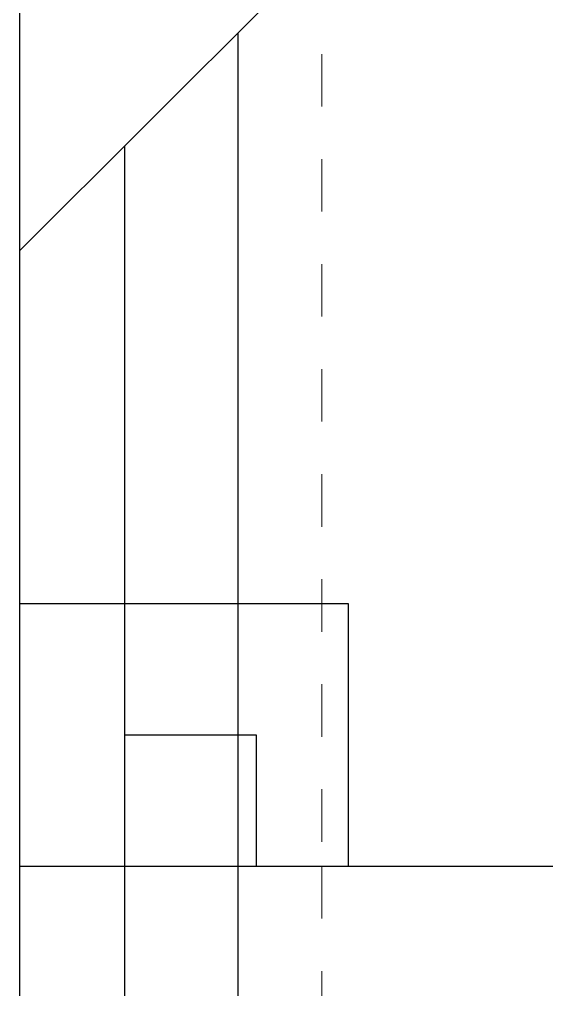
# Model space of a CAD drawing. Header units: inches. Extents: x -81.3 to -8.2, y 163 to 241.3.
# Drawn here: x -46.036 to -45.034, y 205.536 to 207.384 of the extents above; entities that cross this region are included whole.
import ezdxf

# ---------------------------------------------------------------- set-up
doc = ezdxf.new("R2010")
doc.units = ezdxf.units.IN
doc.header["$MEASUREMENT"] = 0
doc.linetypes.add('DASHED2', pattern=[0.375, 0.25, -0.125])
doc.linetypes.add('HIDDEN', pattern=[0.375, 0.25, -0.125])
doc.layers.add('A2 Hatch', color=8, linetype='Continuous', lineweight=9)

msp = doc.modelspace()

# ---------------------------------------------------------------- linework, layer by layer
at = {"color": 1}
for p, q in [((-46.0363, 218.2715), (-46.0363, 205.7715)), ((-45.6213, 207.3579), (-45.6213, 205.7715)), ((-45.8363, 207.1429), (-45.8363, 205.7715)), ((-46.0363, 206.2715), (-45.4113, 206.2715)), ((-46.0363, 206.2715), (-45.4113, 206.2715)), ((-46.0363, 206.2715), (-45.4113, 206.2715)), ((-46.0363, 206.2715), (-46.0363, 193.7715)), ((-46.0363, 206.2715), (-45.4113, 206.2715)), ((-46.0363, 206.2715), (-45.4113, 206.2715)), ((-46.0363, 206.2715), (-45.4113, 206.2715)), ((-46.0363, 206.2715), (-45.4113, 206.2715)), ((-46.0363, 206.2715), (-45.4113, 206.2715)), ((-46.0363, 206.2715), (-45.4113, 206.2715)), ((-46.0363, 206.2715), (-45.4113, 206.2715)), ((-46.0363, 206.2715), (-45.4113, 206.2715)), ((-46.0363, 206.2715), (-45.4113, 206.2715)), ((-46.0363, 206.2715), (-45.4113, 206.2715)), ((-46.0363, 206.2715), (-45.4113, 206.2715)), ((-46.0363, 206.2715), (-45.4113, 206.2715)), ((-46.0363, 206.2715), (-45.4113, 206.2715)), ((-46.0363, 206.2715), (-45.4113, 206.2715)), ((-46.0363, 206.2715), (-45.4113, 206.2715)), ((-46.0363, 206.2715), (-45.4113, 206.2715)), ((-46.0363, 206.2715), (-45.4113, 206.2715)), ((-46.0363, 206.2715), (-45.4113, 206.2715)), ((-46.0363, 206.2715), (-45.4113, 206.2715)), ((-46.0363, 206.2715), (-45.4113, 206.2715)), ((-46.0363, 206.2715), (-45.4113, 206.2715)), ((-46.0363, 206.2715), (-45.4113, 206.2715)), ((-46.0363, 206.2715), (-45.4113, 206.2715)), ((-46.0363, 206.2715), (-45.4113, 206.2715)), ((-46.0363, 206.2715), (-45.4113, 206.2715)), ((-46.0363, 206.2715), (-45.4113, 206.2715)), ((-46.0363, 206.2715), (-45.4113, 206.2715)), ((-46.0363, 206.2715), (-45.4113, 206.2715)), ((-46.0363, 206.2715), (-45.4113, 206.2715)), ((-46.0363, 206.2715), (-45.4113, 206.2715)), ((-46.0363, 206.2715), (-45.4113, 206.2715)), ((-46.0363, 206.2715), (-45.4113, 206.2715)), ((-46.0363, 206.2715), (-45.4113, 206.2715)), ((-46.0363, 206.2715), (-45.4113, 206.2715)), ((-46.0363, 206.2715), (-45.4113, 206.2715)), ((-46.0363, 206.2715), (-45.4113, 206.2715)), ((-46.0363, 206.2715), (-45.4113, 206.2715)), ((-46.0363, 206.2715), (-45.4113, 206.2715)), ((-46.0363, 206.2715), (-45.4113, 206.2715)), ((-46.0363, 206.2715), (-45.4113, 206.2715)), ((-46.0363, 206.2715), (-45.4113, 206.2715)), ((-46.0363, 206.2715), (-45.4113, 206.2715)), ((-46.0363, 206.2715), (-45.4113, 206.2715)), ((-46.0363, 206.2715), (-45.4113, 206.2715)), ((-46.0363, 206.2715), (-45.4113, 206.2715)), ((-46.0363, 206.2715), (-45.4113, 206.2715)), ((-46.0363, 206.2715), (-45.4113, 206.2715)), ((-46.0363, 206.2715), (-45.4113, 206.2715)), ((-46.0363, 206.2715), (-45.4113, 206.2715)), ((-46.0363, 206.2715), (-45.4113, 206.2715)), ((-46.0363, 206.2715), (-45.4113, 206.2715)), ((-46.0363, 206.2715), (-45.4113, 206.2715)), ((-46.0363, 206.2715), (-45.4113, 206.2715)), ((-45.4113, 206.2715), (-45.4113, 205.7715)), ((-45.4113, 206.2715), (-45.4113, 205.7715)), ((-45.4113, 206.2715), (-45.4113, 205.7715)), ((-45.4113, 206.2715), (-45.4113, 205.7715)), ((-45.4113, 206.2715), (-45.4113, 205.7715)), ((-45.4113, 206.2715), (-45.4113, 205.7715)), ((-45.4113, 206.2715), (-45.4113, 205.7715)), ((-45.4113, 206.2715), (-45.4113, 205.7715)), ((-45.4113, 206.2715), (-45.4113, 205.7715)), ((-45.4113, 206.2715), (-45.4113, 205.7715)), ((-45.4113, 206.2715), (-45.4113, 205.7715)), ((-45.4113, 206.2715), (-45.4113, 205.7715)), ((-45.4113, 206.2715), (-45.4113, 205.7715)), ((-45.4113, 206.2715), (-45.4113, 205.7715)), ((-45.4113, 206.2715), (-45.4113, 205.7715)), ((-45.4113, 206.2715), (-45.4113, 205.7715)), ((-45.4113, 206.2715), (-45.4113, 205.7715)), ((-45.4113, 206.2715), (-45.4113, 205.7715)), ((-45.4113, 206.2715), (-45.4113, 205.7715)), ((-45.4113, 206.2715), (-45.4113, 205.7715)), ((-45.4113, 206.2715), (-45.4113, 205.7715)), ((-45.4113, 206.2715), (-45.4113, 205.7715)), ((-45.4113, 206.2715), (-45.4113, 205.7715)), ((-45.4113, 206.2715), (-45.4113, 205.7715)), ((-45.4113, 206.2715), (-45.4113, 205.7715)), ((-45.4113, 206.2715), (-45.4113, 205.7715)), ((-45.4113, 206.2715), (-45.4113, 205.7715)), ((-45.4113, 206.2715), (-45.4113, 205.7715)), ((-45.4113, 206.2715), (-45.4113, 205.7715)), ((-45.4113, 206.2715), (-45.4113, 205.7715)), ((-45.4113, 206.2715), (-45.4113, 205.7715)), ((-45.4113, 206.2715), (-45.4113, 205.7715)), ((-45.4113, 206.2715), (-45.4113, 205.7715)), ((-45.4113, 206.2715), (-45.4113, 205.7715)), ((-45.4113, 206.2715), (-45.4113, 205.7715)), ((-45.4113, 206.2715), (-45.4113, 205.7715)), ((-45.4113, 206.2715), (-45.4113, 205.7715)), ((-45.4113, 206.2715), (-45.4113, 205.7715)), ((-45.4113, 206.2715), (-45.4113, 205.7715)), ((-45.4113, 206.2715), (-45.4113, 205.7715)), ((-45.4113, 206.2715), (-45.4113, 205.7715)), ((-45.4113, 206.2715), (-45.4113, 205.7715)), ((-45.4113, 206.2715), (-45.4113, 205.7715)), ((-45.4113, 206.2715), (-45.4113, 205.7715)), ((-45.4113, 206.2715), (-45.4113, 205.7715)), ((-45.4113, 206.2715), (-45.4113, 205.7715)), ((-45.4113, 206.2715), (-45.4113, 205.7715)), ((-45.4113, 206.2715), (-45.4113, 205.7715)), ((-45.4113, 206.2715), (-45.4113, 205.7715)), ((-45.4113, 206.2715), (-45.4113, 205.7715)), ((-45.4113, 206.2715), (-45.4113, 205.7715)), ((-45.4113, 206.2715), (-45.4113, 205.7715)), ((-45.4113, 206.2715), (-45.4113, 205.7715)), ((-45.4113, 206.2715), (-45.4113, 205.7715)), ((-45.4113, 206.2715), (-45.4113, 205.7715)), ((-45.4113, 206.2715), (-45.4113, 205.7715)), ((-45.8363, 206.0215), (-45.5863, 206.0215)), ((-45.8363, 206.0215), (-45.5863, 206.0215)), ((-45.8363, 206.0215), (-45.5863, 206.0215)), ((-45.8363, 206.0215), (-45.8363, 193.7715)), ((-45.8363, 206.0215), (-45.5863, 206.0215)), ((-45.8363, 206.0215), (-45.5863, 206.0215)), ((-45.8363, 206.0215), (-45.5863, 206.0215)), ((-45.8363, 206.0215), (-45.5863, 206.0215)), ((-45.8363, 206.0215), (-45.5863, 206.0215)), ((-45.8363, 206.0215), (-45.5863, 206.0215)), ((-45.8363, 206.0215), (-45.5863, 206.0215)), ((-45.8363, 206.0215), (-45.5863, 206.0215)), ((-45.8363, 206.0215), (-45.5863, 206.0215)), ((-45.8363, 206.0215), (-45.5863, 206.0215)), ((-45.8363, 206.0215), (-45.5863, 206.0215)), ((-45.8363, 206.0215), (-45.5863, 206.0215)), ((-45.8363, 206.0215), (-45.5863, 206.0215)), ((-45.8363, 206.0215), (-45.5863, 206.0215)), ((-45.8363, 206.0215), (-45.5863, 206.0215)), ((-45.8363, 206.0215), (-45.5863, 206.0215)), ((-45.8363, 206.0215), (-45.5863, 206.0215)), ((-45.8363, 206.0215), (-45.5863, 206.0215)), ((-45.8363, 206.0215), (-45.5863, 206.0215)), ((-45.8363, 206.0215), (-45.5863, 206.0215)), ((-45.8363, 206.0215), (-45.5863, 206.0215)), ((-45.8363, 206.0215), (-45.5863, 206.0215)), ((-45.8363, 206.0215), (-45.5863, 206.0215)), ((-45.8363, 206.0215), (-45.5863, 206.0215)), ((-45.8363, 206.0215), (-45.5863, 206.0215)), ((-45.8363, 206.0215), (-45.5863, 206.0215)), ((-45.8363, 206.0215), (-45.5863, 206.0215)), ((-45.8363, 206.0215), (-45.5863, 206.0215)), ((-45.8363, 206.0215), (-45.5863, 206.0215)), ((-45.8363, 206.0215), (-45.5863, 206.0215)), ((-45.8363, 206.0215), (-45.5863, 206.0215)), ((-45.8363, 206.0215), (-45.5863, 206.0215)), ((-45.8363, 206.0215), (-45.5863, 206.0215)), ((-45.8363, 206.0215), (-45.5863, 206.0215)), ((-45.8363, 206.0215), (-45.5863, 206.0215)), ((-45.8363, 206.0215), (-45.5863, 206.0215)), ((-45.8363, 206.0215), (-45.5863, 206.0215)), ((-45.8363, 206.0215), (-45.5863, 206.0215)), ((-45.8363, 206.0215), (-45.5863, 206.0215)), ((-45.8363, 206.0215), (-45.5863, 206.0215)), ((-45.8363, 206.0215), (-45.5863, 206.0215)), ((-45.8363, 206.0215), (-45.5863, 206.0215)), ((-45.8363, 206.0215), (-45.5863, 206.0215)), ((-45.8363, 206.0215), (-45.5863, 206.0215)), ((-45.8363, 206.0215), (-45.5863, 206.0215)), ((-45.8363, 206.0215), (-45.5863, 206.0215)), ((-45.8363, 206.0215), (-45.5863, 206.0215)), ((-45.8363, 206.0215), (-45.5863, 206.0215)), ((-45.8363, 206.0215), (-45.5863, 206.0215)), ((-45.8363, 206.0215), (-45.5863, 206.0215)), ((-45.8363, 206.0215), (-45.5863, 206.0215)), ((-45.8363, 206.0215), (-45.5863, 206.0215)), ((-45.8363, 206.0215), (-45.5863, 206.0215)), ((-45.5863, 206.0215), (-45.5863, 205.7715)), ((-45.5863, 206.0215), (-45.5863, 205.7715)), ((-45.5863, 206.0215), (-45.5863, 205.7715)), ((-45.5863, 206.0215), (-45.5863, 205.7715)), ((-45.5863, 206.0215), (-45.5863, 205.7715)), ((-45.5863, 206.0215), (-45.5863, 205.7715)), ((-45.5863, 206.0215), (-45.5863, 205.7715)), ((-45.5863, 206.0215), (-45.5863, 205.7715)), ((-45.5863, 206.0215), (-45.5863, 205.7715)), ((-45.5863, 206.0215), (-45.5863, 205.7715)), ((-45.5863, 206.0215), (-45.5863, 205.7715)), ((-45.5863, 206.0215), (-45.5863, 205.7715)), ((-45.5863, 206.0215), (-45.5863, 205.7715)), ((-45.5863, 206.0215), (-45.5863, 205.7715)), ((-45.5863, 206.0215), (-45.5863, 205.7715)), ((-45.5863, 206.0215), (-45.5863, 205.7715)), ((-45.5863, 206.0215), (-45.5863, 205.7715)), ((-45.5863, 206.0215), (-45.5863, 205.7715)), ((-45.5863, 206.0215), (-45.5863, 205.7715)), ((-45.5863, 206.0215), (-45.5863, 205.7715)), ((-45.5863, 206.0215), (-45.5863, 205.7715)), ((-45.5863, 206.0215), (-45.5863, 205.7715)), ((-45.5863, 206.0215), (-45.5863, 205.7715)), ((-45.5863, 206.0215), (-45.5863, 205.7715)), ((-45.5863, 206.0215), (-45.5863, 205.7715)), ((-45.5863, 206.0215), (-45.5863, 205.7715)), ((-45.5863, 206.0215), (-45.5863, 205.7715)), ((-45.5863, 206.0215), (-45.5863, 205.7715)), ((-45.5863, 206.0215), (-45.5863, 205.7715)), ((-45.5863, 206.0215), (-45.5863, 205.7715)), ((-45.5863, 206.0215), (-45.5863, 205.7715)), ((-45.5863, 206.0215), (-45.5863, 205.7715)), ((-45.5863, 206.0215), (-45.5863, 205.7715)), ((-45.5863, 206.0215), (-45.5863, 205.7715)), ((-45.5863, 206.0215), (-45.5863, 205.7715)), ((-45.5863, 206.0215), (-45.5863, 205.7715)), ((-45.5863, 206.0215), (-45.5863, 205.7715)), ((-45.5863, 206.0215), (-45.5863, 205.7715)), ((-45.5863, 206.0215), (-45.5863, 205.7715)), ((-45.5863, 206.0215), (-45.5863, 205.7715)), ((-45.5863, 206.0215), (-45.5863, 205.7715)), ((-45.5863, 206.0215), (-45.5863, 205.7715)), ((-45.5863, 206.0215), (-45.5863, 205.7715)), ((-45.5863, 206.0215), (-45.5863, 205.7715)), ((-45.5863, 206.0215), (-45.5863, 205.7715)), ((-45.5863, 206.0215), (-45.5863, 205.7715)), ((-45.5863, 206.0215), (-45.5863, 205.7715)), ((-45.5863, 206.0215), (-45.5863, 205.7715)), ((-45.5863, 206.0215), (-45.5863, 205.7715)), ((-45.5863, 206.0215), (-45.5863, 205.7715)), ((-45.5863, 206.0215), (-45.5863, 205.7715)), ((-45.5863, 206.0215), (-45.5863, 205.7715)), ((-45.5863, 206.0215), (-45.5863, 205.7715)), ((-45.5863, 206.0215), (-45.5863, 205.7715)), ((-45.5863, 206.0215), (-45.5863, 205.7715)), ((-45.5863, 206.0215), (-45.5863, 205.7715)), ((-46.0363, 205.7715), (-44.0363, 205.7715)), ((-46.0363, 205.7715), (-45.8363, 205.7715)), ((-46.0363, 205.7715), (-44.0363, 205.7715)), ((-46.0363, 205.7715), (-44.0363, 205.7715)), ((-46.0363, 205.7715), (-45.8363, 205.7715)), ((-46.0363, 205.7715), (-44.0363, 205.7715)), ((-46.0363, 205.7715), (-44.0363, 205.7715)), ((-46.0363, 205.7715), (-44.0363, 205.7715)), ((-46.0363, 205.7715), (-45.8363, 205.7715)), ((-46.0363, 205.7715), (-44.0363, 205.7715)), ((-46.0363, 205.7715), (-44.0363, 205.7715)), ((-46.0363, 205.7715), (-45.8363, 205.7715)), ((-46.0363, 205.7715), (-44.0363, 205.7715)), ((-46.0363, 205.7715), (-44.0363, 205.7715)), ((-46.0363, 205.7715), (-44.0363, 205.7715)), ((-46.0363, 205.7715), (-45.8363, 205.7715)), ((-46.0363, 205.7715), (-44.0363, 205.7715)), ((-46.0363, 205.7715), (-44.0363, 205.7715)), ((-46.0363, 205.7715), (-45.8363, 205.7715)), ((-46.0363, 205.7715), (-44.0363, 205.7715)), ((-46.0363, 205.7715), (-44.0363, 205.7715)), ((-46.0363, 205.7715), (-44.0363, 205.7715)), ((-46.0363, 205.7715), (-45.8363, 205.7715)), ((-46.0363, 205.7715), (-44.0363, 205.7715)), ((-46.0363, 205.7715), (-44.0363, 205.7715)), ((-46.0363, 205.7715), (-45.8363, 205.7715)), ((-46.0363, 205.7715), (-44.0363, 205.7715)), ((-46.0363, 205.7715), (-44.0363, 205.7715)), ((-46.0363, 205.7715), (-44.0363, 205.7715)), ((-46.0363, 205.7715), (-45.8363, 205.7715)), ((-46.0363, 205.7715), (-44.0363, 205.7715)), ((-46.0363, 205.7715), (-44.0363, 205.7715)), ((-46.0363, 205.7715), (-45.8363, 205.7715)), ((-46.0363, 205.7715), (-44.0363, 205.7715)), ((-46.0363, 205.7715), (-44.0363, 205.7715)), ((-46.0363, 205.7715), (-44.0363, 205.7715)), ((-46.0363, 205.7715), (-45.8363, 205.7715)), ((-46.0363, 205.7715), (-44.0363, 205.7715)), ((-46.0363, 205.7715), (-44.0363, 205.7715)), ((-46.0363, 205.7715), (-45.8363, 205.7715)), ((-46.0363, 205.7715), (-44.0363, 205.7715)), ((-46.0363, 205.7715), (-44.0363, 205.7715)), ((-46.0363, 205.7715), (-44.0363, 205.7715)), ((-46.0363, 205.7715), (-45.8363, 205.7715)), ((-46.0363, 205.7715), (-44.0363, 205.7715)), ((-46.0363, 205.7715), (-44.0363, 205.7715)), ((-46.0363, 205.7715), (-45.8363, 205.7715)), ((-46.0363, 205.7715), (-44.0363, 205.7715)), ((-46.0363, 205.7715), (-44.0363, 205.7715)), ((-46.0363, 205.7715), (-44.0363, 205.7715)), ((-46.0363, 205.7715), (-45.8363, 205.7715)), ((-46.0363, 205.7715), (-44.0363, 205.7715)), ((-46.0363, 205.7715), (-44.0363, 205.7715)), ((-46.0363, 205.7715), (-45.8363, 205.7715)), ((-46.0363, 205.7715), (-44.0363, 205.7715)), ((-46.0363, 205.7715), (-44.0363, 205.7715)), ((-46.0363, 205.7715), (-44.0363, 205.7715)), ((-46.0363, 205.7715), (-45.8363, 205.7715)), ((-46.0363, 205.7715), (-44.0363, 205.7715)), ((-46.0363, 205.7715), (-44.0363, 205.7715)), ((-46.0363, 205.7715), (-45.8363, 205.7715)), ((-46.0363, 205.7715), (-44.0363, 205.7715)), ((-46.0363, 205.7715), (-44.0363, 205.7715)), ((-46.0363, 205.7715), (-44.0363, 205.7715)), ((-46.0363, 205.7715), (-45.8363, 205.7715)), ((-46.0363, 205.7715), (-44.0363, 205.7715)), ((-46.0363, 205.7715), (-44.0363, 205.7715)), ((-46.0363, 205.7715), (-45.8363, 205.7715)), ((-46.0363, 205.7715), (-44.0363, 205.7715)), ((-46.0363, 205.7715), (-44.0363, 205.7715)), ((-46.0363, 205.7715), (-44.0363, 205.7715)), ((-46.0363, 205.7715), (-45.8363, 205.7715)), ((-46.0363, 205.7715), (-44.0363, 205.7715)), ((-46.0363, 205.7715), (-44.0363, 205.7715)), ((-46.0363, 205.7715), (-45.8363, 205.7715)), ((-46.0363, 205.7715), (-44.0363, 205.7715)), ((-46.0363, 205.7715), (-44.0363, 205.7715)), ((-46.0363, 205.7715), (-44.0363, 205.7715)), ((-46.0363, 205.7715), (-45.8363, 205.7715)), ((-46.0363, 205.7715), (-44.0363, 205.7715)), ((-46.0363, 205.7715), (-44.0363, 205.7715)), ((-46.0363, 205.7715), (-45.8363, 205.7715)), ((-46.0363, 205.7715), (-44.0363, 205.7715)), ((-46.0363, 205.7715), (-44.0363, 205.7715)), ((-46.0363, 205.7715), (-44.0363, 205.7715)), ((-46.0363, 205.7715), (-45.8363, 205.7715)), ((-46.0363, 205.7715), (-44.0363, 205.7715)), ((-46.0363, 205.7715), (-44.0363, 205.7715)), ((-46.0363, 205.7715), (-45.8363, 205.7715)), ((-46.0363, 205.7715), (-44.0363, 205.7715)), ((-46.0363, 205.7715), (-44.0363, 205.7715)), ((-46.0363, 205.7715), (-44.0363, 205.7715)), ((-46.0363, 205.7715), (-45.8363, 205.7715)), ((-46.0363, 205.7715), (-44.0363, 205.7715)), ((-46.0363, 205.7715), (-44.0363, 205.7715)), ((-46.0363, 205.7715), (-45.8363, 205.7715)), ((-46.0363, 205.7715), (-44.0363, 205.7715)), ((-46.0363, 205.7715), (-44.0363, 205.7715)), ((-46.0363, 205.7715), (-44.0363, 205.7715)), ((-46.0363, 205.7715), (-45.8363, 205.7715)), ((-46.0363, 205.7715), (-44.0363, 205.7715)), ((-46.0363, 205.7715), (-44.0363, 205.7715)), ((-46.0363, 205.7715), (-45.8363, 205.7715)), ((-46.0363, 205.7715), (-44.0363, 205.7715)), ((-46.0363, 205.7715), (-44.0363, 205.7715)), ((-46.0363, 205.7715), (-44.0363, 205.7715)), ((-46.0363, 205.7715), (-45.8363, 205.7715)), ((-46.0363, 205.7715), (-44.0363, 205.7715)), ((-46.0363, 205.7715), (-44.0363, 205.7715)), ((-46.0363, 205.7715), (-45.8363, 205.7715)), ((-46.0363, 205.7715), (-44.0363, 205.7715)), ((-46.0363, 205.7715), (-44.0363, 205.7715)), ((-46.0363, 205.7715), (-44.0363, 205.7715)), ((-46.0363, 205.7715), (-45.8363, 205.7715)), ((-46.0363, 205.7715), (-44.0363, 205.7715)), ((-46.0363, 205.7715), (-44.0363, 205.7715)), ((-46.0363, 205.7715), (-45.8363, 205.7715)), ((-46.0363, 205.7715), (-44.0363, 205.7715)), ((-46.0363, 205.7715), (-44.0363, 205.7715)), ((-46.0363, 205.7715), (-44.0363, 205.7715)), ((-46.0363, 205.7715), (-45.8363, 205.7715)), ((-46.0363, 205.7715), (-44.0363, 205.7715)), ((-46.0363, 205.7715), (-44.0363, 205.7715)), ((-46.0363, 205.7715), (-45.8363, 205.7715)), ((-46.0363, 205.7715), (-44.0363, 205.7715)), ((-46.0363, 205.7715), (-44.0363, 205.7715)), ((-46.0363, 205.7715), (-44.0363, 205.7715)), ((-46.0363, 205.7715), (-45.8363, 205.7715)), ((-46.0363, 205.7715), (-44.0363, 205.7715)), ((-46.0363, 205.7715), (-44.0363, 205.7715)), ((-46.0363, 205.7715), (-45.8363, 205.7715)), ((-46.0363, 205.7715), (-44.0363, 205.7715)), ((-46.0363, 205.7715), (-44.0363, 205.7715)), ((-46.0363, 205.7715), (-44.0363, 205.7715)), ((-46.0363, 205.7715), (-45.8363, 205.7715)), ((-46.0363, 205.7715), (-44.0363, 205.7715)), ((-46.0363, 205.7715), (-44.0363, 205.7715)), ((-46.0363, 205.7715), (-45.8363, 205.7715)), ((-46.0363, 205.7715), (-44.0363, 205.7715)), ((-46.0363, 205.7715), (-44.0363, 205.7715)), ((-46.0363, 205.7715), (-44.0363, 205.7715)), ((-46.0363, 205.7715), (-45.8363, 205.7715)), ((-46.0363, 205.7715), (-44.0363, 205.7715)), ((-46.0363, 205.7715), (-44.0363, 205.7715)), ((-46.0363, 205.7715), (-45.8363, 205.7715)), ((-46.0363, 205.7715), (-44.0363, 205.7715)), ((-46.0363, 205.7715), (-44.0363, 205.7715)), ((-46.0363, 205.7715), (-44.0363, 205.7715)), ((-46.0363, 205.7715), (-45.8363, 205.7715)), ((-46.0363, 205.7715), (-44.0363, 205.7715)), ((-46.0363, 205.7715), (-44.0363, 205.7715)), ((-46.0363, 205.7715), (-45.8363, 205.7715)), ((-46.0363, 205.7715), (-44.0363, 205.7715)), ((-46.0363, 205.7715), (-44.0363, 205.7715)), ((-46.0363, 205.7715), (-44.0363, 205.7715)), ((-46.0363, 205.7715), (-45.8363, 205.7715)), ((-46.0363, 205.7715), (-44.0363, 205.7715)), ((-46.0363, 205.7715), (-44.0363, 205.7715)), ((-46.0363, 205.7715), (-45.8363, 205.7715)), ((-46.0363, 205.7715), (-44.0363, 205.7715)), ((-46.0363, 205.7715), (-44.0363, 205.7715)), ((-46.0363, 205.7715), (-44.0363, 205.7715)), ((-46.0363, 205.7715), (-45.8363, 205.7715)), ((-46.0363, 205.7715), (-44.0363, 205.7715)), ((-46.0363, 205.7715), (-44.0363, 205.7715)), ((-46.0363, 205.7715), (-45.8363, 205.7715)), ((-46.0363, 205.7715), (-44.0363, 205.7715)), ((-46.0363, 205.7715), (-44.0363, 205.7715)), ((-46.0363, 205.7715), (-44.0363, 205.7715)), ((-46.0363, 205.7715), (-45.8363, 205.7715)), ((-46.0363, 205.7715), (-44.0363, 205.7715)), ((-46.0363, 205.7715), (-44.0363, 205.7715)), ((-46.0363, 205.7715), (-45.8363, 205.7715)), ((-46.0363, 205.7715), (-44.0363, 205.7715)), ((-46.0363, 205.7715), (-44.0363, 205.7715)), ((-46.0363, 205.7715), (-44.0363, 205.7715)), ((-46.0363, 205.7715), (-45.8363, 205.7715)), ((-46.0363, 205.7715), (-44.0363, 205.7715)), ((-46.0363, 205.7715), (-44.0363, 205.7715)), ((-46.0363, 205.7715), (-45.8363, 205.7715)), ((-46.0363, 205.7715), (-44.0363, 205.7715)), ((-46.0363, 205.7715), (-44.0363, 205.7715)), ((-46.0363, 205.7715), (-44.0363, 205.7715)), ((-46.0363, 205.7715), (-45.8363, 205.7715)), ((-46.0363, 205.7715), (-44.0363, 205.7715)), ((-46.0363, 205.7715), (-44.0363, 205.7715)), ((-46.0363, 205.7715), (-45.8363, 205.7715)), ((-46.0363, 205.7715), (-44.0363, 205.7715)), ((-46.0363, 205.7715), (-44.0363, 205.7715)), ((-46.0363, 205.7715), (-44.0363, 205.7715)), ((-46.0363, 205.7715), (-45.8363, 205.7715)), ((-46.0363, 205.7715), (-44.0363, 205.7715)), ((-46.0363, 205.7715), (-44.0363, 205.7715)), ((-46.0363, 205.7715), (-45.8363, 205.7715)), ((-46.0363, 205.7715), (-44.0363, 205.7715)), ((-46.0363, 205.7715), (-44.0363, 205.7715)), ((-45.6213, 205.7715), (-44.0363, 205.7715)), ((-45.6213, 205.7715), (-44.0363, 205.7715)), ((-45.6213, 205.7715), (-44.0363, 205.7715)), ((-45.6213, 205.7715), (-44.0363, 205.7715)), ((-45.6213, 205.7715), (-45.6213, 193.7715)), ((-45.6213, 205.7715), (-44.0363, 205.7715)), ((-45.6213, 205.7715), (-44.0363, 205.7715)), ((-45.6213, 205.7715), (-44.0363, 205.7715)), ((-45.6213, 205.7715), (-44.0363, 205.7715)), ((-45.6213, 205.7715), (-44.0363, 205.7715)), ((-45.6213, 205.7715), (-44.0363, 205.7715)), ((-45.6213, 205.7715), (-44.0363, 205.7715)), ((-45.6213, 205.7715), (-44.0363, 205.7715)), ((-45.6213, 205.7715), (-44.0363, 205.7715)), ((-45.6213, 205.7715), (-44.0363, 205.7715)), ((-45.6213, 205.7715), (-44.0363, 205.7715)), ((-45.6213, 205.7715), (-44.0363, 205.7715)), ((-45.6213, 205.7715), (-44.0363, 205.7715)), ((-45.6213, 205.7715), (-44.0363, 205.7715)), ((-45.6213, 205.7715), (-44.0363, 205.7715)), ((-45.6213, 205.7715), (-44.0363, 205.7715)), ((-45.6213, 205.7715), (-44.0363, 205.7715)), ((-45.6213, 205.7715), (-44.0363, 205.7715)), ((-45.6213, 205.7715), (-44.0363, 205.7715)), ((-45.6213, 205.7715), (-44.0363, 205.7715)), ((-45.6213, 205.7715), (-44.0363, 205.7715)), ((-45.6213, 205.7715), (-44.0363, 205.7715)), ((-45.6213, 205.7715), (-44.0363, 205.7715)), ((-45.6213, 205.7715), (-44.0363, 205.7715)), ((-45.6213, 205.7715), (-44.0363, 205.7715)), ((-45.6213, 205.7715), (-44.0363, 205.7715)), ((-45.6213, 205.7715), (-44.0363, 205.7715)), ((-45.6213, 205.7715), (-44.0363, 205.7715)), ((-45.6213, 205.7715), (-44.0363, 205.7715)), ((-45.6213, 205.7715), (-44.0363, 205.7715)), ((-45.6213, 205.7715), (-44.0363, 205.7715)), ((-45.6213, 205.7715), (-44.0363, 205.7715)), ((-45.6213, 205.7715), (-44.0363, 205.7715)), ((-45.6213, 205.7715), (-44.0363, 205.7715)), ((-45.6213, 205.7715), (-44.0363, 205.7715)), ((-45.6213, 205.7715), (-44.0363, 205.7715)), ((-45.6213, 205.7715), (-44.0363, 205.7715)), ((-45.6213, 205.7715), (-44.0363, 205.7715)), ((-45.6213, 205.7715), (-44.0363, 205.7715)), ((-45.6213, 205.7715), (-44.0363, 205.7715)), ((-45.6213, 205.7715), (-44.0363, 205.7715)), ((-45.6213, 205.7715), (-44.0363, 205.7715)), ((-45.6213, 205.7715), (-44.0363, 205.7715)), ((-45.6213, 205.7715), (-44.0363, 205.7715)), ((-45.6213, 205.7715), (-44.0363, 205.7715)), ((-45.6213, 205.7715), (-44.0363, 205.7715)), ((-45.6213, 205.7715), (-44.0363, 205.7715)), ((-45.6213, 205.7715), (-44.0363, 205.7715)), ((-45.6213, 205.7715), (-44.0363, 205.7715)), ((-45.6213, 205.7715), (-44.0363, 205.7715)), ((-45.6213, 205.7715), (-44.0363, 205.7715)), ((-45.6213, 205.7715), (-44.0363, 205.7715))]:
    msp.add_line(p, q, dxfattribs=at)
at = {"ltscale": 0.15}
for p, q in [((-44.0363, 208.9429), (-46.0363, 206.9429)), ((-46.0363, 205.7715), (-44.0363, 205.7715)), ((-46.0363, 205.7715), (-44.0363, 205.7715)), ((-46.0363, 205.7715), (-44.0363, 205.7715)), ((-46.0363, 205.7715), (-44.0363, 205.7715)), ((-46.0363, 205.7715), (-44.0363, 205.7715)), ((-46.0363, 205.7715), (-44.0363, 205.7715)), ((-46.0363, 205.7715), (-44.0363, 205.7715)), ((-46.0363, 205.7715), (-44.0363, 205.7715)), ((-46.0363, 205.7715), (-44.0363, 205.7715)), ((-46.0363, 205.7715), (-44.0363, 205.7715)), ((-46.0363, 205.7715), (-44.0363, 205.7715)), ((-46.0363, 205.7715), (-44.0363, 205.7715)), ((-46.0363, 205.7715), (-44.0363, 205.7715)), ((-46.0363, 205.7715), (-44.0363, 205.7715)), ((-46.0363, 205.7715), (-44.0363, 205.7715)), ((-46.0363, 205.7715), (-44.0363, 205.7715)), ((-46.0363, 205.7715), (-44.0363, 205.7715)), ((-46.0363, 205.7715), (-44.0363, 205.7715)), ((-46.0363, 205.7715), (-44.0363, 205.7715)), ((-46.0363, 205.7715), (-44.0363, 205.7715)), ((-46.0363, 205.7715), (-44.0363, 205.7715)), ((-46.0363, 205.7715), (-44.0363, 205.7715)), ((-46.0363, 205.7715), (-44.0363, 205.7715)), ((-46.0363, 205.7715), (-44.0363, 205.7715)), ((-46.0363, 205.7715), (-44.0363, 205.7715)), ((-46.0363, 205.7715), (-44.0363, 205.7715)), ((-46.0363, 205.7715), (-44.0363, 205.7715)), ((-46.0363, 205.7715), (-44.0363, 205.7715)), ((-46.0363, 205.7715), (-44.0363, 205.7715)), ((-46.0363, 205.7715), (-44.0363, 205.7715)), ((-46.0363, 205.7715), (-44.0363, 205.7715)), ((-46.0363, 205.7715), (-44.0363, 205.7715)), ((-46.0363, 205.7715), (-44.0363, 205.7715)), ((-46.0363, 205.7715), (-44.0363, 205.7715)), ((-46.0363, 205.7715), (-44.0363, 205.7715)), ((-46.0363, 205.7715), (-44.0363, 205.7715)), ((-46.0363, 205.7715), (-44.0363, 205.7715)), ((-46.0363, 205.7715), (-44.0363, 205.7715)), ((-46.0363, 205.7715), (-44.0363, 205.7715)), ((-46.0363, 205.7715), (-44.0363, 205.7715)), ((-46.0363, 205.7715), (-44.0363, 205.7715)), ((-46.0363, 205.7715), (-44.0363, 205.7715)), ((-46.0363, 205.7715), (-44.0363, 205.7715)), ((-46.0363, 205.7715), (-44.0363, 205.7715)), ((-46.0363, 205.7715), (-44.0363, 205.7715)), ((-46.0363, 205.7715), (-44.0363, 205.7715)), ((-46.0363, 205.7715), (-44.0363, 205.7715)), ((-46.0363, 205.7715), (-44.0363, 205.7715)), ((-46.0363, 205.7715), (-44.0363, 205.7715)), ((-46.0363, 205.7715), (-44.0363, 205.7715)), ((-46.0363, 205.7715), (-44.0363, 205.7715)), ((-46.0363, 205.7715), (-44.0363, 205.7715)), ((-46.0363, 205.7715), (-44.0363, 205.7715)), ((-46.0363, 205.7715), (-44.0363, 205.7715)), ((-46.0363, 205.7715), (-44.0363, 205.7715)), ((-46.0363, 205.7715), (-44.0363, 205.7715))]:
    msp.add_line(p, q, dxfattribs=at)
at = {"color": 1, "linetype": 'HIDDEN', "ltscale": 0.02}
for p, q in [((-46.0363, 206.2715), (-45.4113, 206.2715)), ((-46.0363, 206.2715), (-45.4113, 206.2715)), ((-46.0363, 206.2715), (-45.4113, 206.2715)), ((-46.0363, 206.2715), (-45.4113, 206.2715)), ((-46.0363, 206.2715), (-45.4113, 206.2715)), ((-46.0363, 206.2715), (-45.4113, 206.2715)), ((-46.0363, 206.2715), (-45.4113, 206.2715)), ((-46.0363, 206.2715), (-45.4113, 206.2715)), ((-46.0363, 206.2715), (-45.4113, 206.2715)), ((-46.0363, 206.2715), (-45.4113, 206.2715)), ((-46.0363, 206.2715), (-45.4113, 206.2715)), ((-46.0363, 206.2715), (-45.4113, 206.2715)), ((-46.0363, 206.2715), (-45.4113, 206.2715)), ((-46.0363, 206.2715), (-45.4113, 206.2715)), ((-46.0363, 206.2715), (-45.4113, 206.2715)), ((-46.0363, 206.2715), (-45.4113, 206.2715)), ((-46.0363, 206.2715), (-45.4113, 206.2715)), ((-46.0363, 206.2715), (-45.4113, 206.2715)), ((-46.0363, 206.2715), (-45.4113, 206.2715)), ((-46.0363, 206.2715), (-45.4113, 206.2715)), ((-46.0363, 206.2715), (-45.4113, 206.2715)), ((-46.0363, 206.2715), (-45.4113, 206.2715)), ((-46.0363, 206.2715), (-45.4113, 206.2715)), ((-46.0363, 206.2715), (-45.4113, 206.2715)), ((-46.0363, 206.2715), (-45.4113, 206.2715)), ((-46.0363, 206.2715), (-45.4113, 206.2715)), ((-46.0363, 206.2715), (-45.4113, 206.2715)), ((-46.0363, 206.2715), (-45.4113, 206.2715)), ((-46.0363, 206.2715), (-45.4113, 206.2715)), ((-46.0363, 206.2715), (-45.4113, 206.2715)), ((-46.0363, 206.2715), (-45.4113, 206.2715)), ((-46.0363, 206.2715), (-45.4113, 206.2715)), ((-46.0363, 206.2715), (-45.4113, 206.2715)), ((-46.0363, 206.2715), (-45.4113, 206.2715)), ((-46.0363, 206.2715), (-45.4113, 206.2715)), ((-46.0363, 206.2715), (-45.4113, 206.2715)), ((-46.0363, 206.2715), (-45.4113, 206.2715)), ((-46.0363, 206.2715), (-45.4113, 206.2715)), ((-46.0363, 206.2715), (-45.4113, 206.2715)), ((-46.0363, 206.2715), (-45.4113, 206.2715)), ((-46.0363, 206.2715), (-45.4113, 206.2715)), ((-46.0363, 206.2715), (-45.4113, 206.2715)), ((-46.0363, 206.2715), (-45.4113, 206.2715)), ((-46.0363, 206.2715), (-45.4113, 206.2715)), ((-46.0363, 206.2715), (-45.4113, 206.2715)), ((-46.0363, 206.2715), (-45.4113, 206.2715)), ((-46.0363, 206.2715), (-45.4113, 206.2715)), ((-46.0363, 206.2715), (-45.4113, 206.2715)), ((-46.0363, 206.2715), (-45.4113, 206.2715)), ((-46.0363, 206.2715), (-45.4113, 206.2715)), ((-46.0363, 206.2715), (-45.4113, 206.2715)), ((-46.0363, 206.2715), (-45.4113, 206.2715)), ((-46.0363, 206.2715), (-45.4113, 206.2715)), ((-46.0363, 206.2715), (-45.4113, 206.2715)), ((-46.0363, 206.2715), (-45.4113, 206.2715)), ((-46.0363, 206.2715), (-45.4113, 206.2715)), ((-46.0363, 206.2715), (-45.4113, 206.2715)), ((-46.0363, 206.2715), (-45.4113, 206.2715)), ((-46.0363, 206.2715), (-45.4113, 206.2715)), ((-46.0363, 206.2715), (-45.4113, 206.2715)), ((-46.0363, 206.2715), (-45.4113, 206.2715)), ((-46.0363, 206.2715), (-45.4113, 206.2715)), ((-46.0363, 206.2715), (-45.4113, 206.2715)), ((-46.0363, 206.2715), (-45.4113, 206.2715)), ((-46.0363, 206.2715), (-45.4113, 206.2715)), ((-46.0363, 206.2715), (-45.4113, 206.2715)), ((-46.0363, 206.2715), (-45.4113, 206.2715)), ((-46.0363, 206.2715), (-45.4113, 206.2715)), ((-46.0363, 206.2715), (-45.4113, 206.2715)), ((-46.0363, 206.2715), (-45.4113, 206.2715)), ((-46.0363, 206.2715), (-45.4113, 206.2715)), ((-46.0363, 206.2715), (-45.4113, 206.2715)), ((-46.0363, 206.2715), (-45.4113, 206.2715)), ((-46.0363, 206.2715), (-45.4113, 206.2715)), ((-46.0363, 206.2715), (-45.4113, 206.2715)), ((-46.0363, 206.2715), (-45.4113, 206.2715)), ((-46.0363, 206.2715), (-45.4113, 206.2715)), ((-46.0363, 206.2715), (-45.4113, 206.2715)), ((-46.0363, 206.2715), (-45.4113, 206.2715)), ((-46.0363, 206.2715), (-45.4113, 206.2715)), ((-46.0363, 206.2715), (-45.4113, 206.2715)), ((-46.0363, 206.2715), (-45.4113, 206.2715)), ((-46.0363, 206.2715), (-45.4113, 206.2715)), ((-46.0363, 206.2715), (-45.4113, 206.2715)), ((-46.0363, 206.2715), (-45.4113, 206.2715)), ((-46.0363, 206.2715), (-45.4113, 206.2715)), ((-46.0363, 206.2715), (-45.4113, 206.2715)), ((-46.0363, 206.2715), (-45.4113, 206.2715)), ((-46.0363, 206.2715), (-45.4113, 206.2715)), ((-46.0363, 206.2715), (-45.4113, 206.2715)), ((-46.0363, 206.2715), (-45.4113, 206.2715)), ((-46.0363, 206.2715), (-45.4113, 206.2715)), ((-46.0363, 206.2715), (-45.4113, 206.2715)), ((-46.0363, 206.2715), (-45.4113, 206.2715)), ((-46.0363, 206.2715), (-45.4113, 206.2715)), ((-46.0363, 206.2715), (-45.4113, 206.2715)), ((-46.0363, 206.2715), (-45.4113, 206.2715)), ((-46.0363, 206.2715), (-45.4113, 206.2715)), ((-46.0363, 206.2715), (-45.4113, 206.2715)), ((-46.0363, 206.2715), (-45.4113, 206.2715)), ((-46.0363, 206.2715), (-45.4113, 206.2715)), ((-46.0363, 206.2715), (-45.4113, 206.2715)), ((-46.0363, 206.2715), (-45.4113, 206.2715)), ((-46.0363, 206.2715), (-45.4113, 206.2715)), ((-46.0363, 206.2715), (-45.4113, 206.2715)), ((-46.0363, 206.2715), (-45.4113, 206.2715)), ((-46.0363, 206.2715), (-45.4113, 206.2715)), ((-46.0363, 206.2715), (-45.4113, 206.2715)), ((-46.0363, 206.2715), (-45.4113, 206.2715)), ((-46.0363, 206.2715), (-45.4113, 206.2715)), ((-46.0363, 206.2715), (-45.4113, 206.2715)), ((-46.0363, 206.2715), (-45.4113, 206.2715)), ((-46.0363, 206.2715), (-45.4113, 206.2715)), ((-46.0363, 206.2715), (-45.4113, 206.2715)), ((-46.0363, 206.2715), (-45.4113, 206.2715)), ((-46.0363, 206.2715), (-45.4113, 206.2715)), ((-46.0363, 206.2715), (-45.4113, 206.2715)), ((-46.0363, 206.2715), (-45.4113, 206.2715)), ((-46.0363, 206.2715), (-45.4113, 206.2715)), ((-46.0363, 206.2715), (-45.4113, 206.2715)), ((-46.0363, 206.2715), (-45.4113, 206.2715)), ((-46.0363, 206.2715), (-45.4113, 206.2715)), ((-46.0363, 206.2715), (-45.4113, 206.2715)), ((-46.0363, 206.2715), (-45.4113, 206.2715)), ((-46.0363, 206.2715), (-45.4113, 206.2715)), ((-46.0363, 206.2715), (-45.4113, 206.2715)), ((-46.0363, 206.2715), (-45.4113, 206.2715)), ((-46.0363, 206.2715), (-45.4113, 206.2715)), ((-46.0363, 206.2715), (-45.4113, 206.2715)), ((-46.0363, 206.2715), (-45.4113, 206.2715)), ((-46.0363, 206.2715), (-45.4113, 206.2715)), ((-46.0363, 206.2715), (-45.4113, 206.2715)), ((-46.0363, 206.2715), (-45.4113, 206.2715)), ((-46.0363, 206.2715), (-45.4113, 206.2715)), ((-46.0363, 206.2715), (-45.4113, 206.2715)), ((-46.0363, 206.2715), (-45.4113, 206.2715)), ((-46.0363, 206.2715), (-45.4113, 206.2715)), ((-46.0363, 206.2715), (-45.4113, 206.2715)), ((-46.0363, 206.2715), (-45.4113, 206.2715)), ((-46.0363, 206.2715), (-45.4113, 206.2715)), ((-45.4113, 206.2715), (-45.4113, 205.7715)), ((-45.4113, 206.2715), (-45.4113, 205.7715)), ((-45.4113, 206.2715), (-45.4113, 205.7715)), ((-45.4113, 206.2715), (-45.4113, 205.7715)), ((-45.4113, 206.2715), (-45.4113, 205.7715)), ((-45.4113, 206.2715), (-45.4113, 205.7715)), ((-45.4113, 206.2715), (-45.4113, 205.7715)), ((-45.4113, 206.2715), (-45.4113, 205.7715)), ((-45.4113, 206.2715), (-45.4113, 205.7715)), ((-45.4113, 206.2715), (-45.4113, 205.7715)), ((-45.4113, 206.2715), (-45.4113, 205.7715)), ((-45.4113, 206.2715), (-45.4113, 205.7715)), ((-45.4113, 206.2715), (-45.4113, 205.7715)), ((-45.4113, 206.2715), (-45.4113, 205.7715)), ((-45.4113, 206.2715), (-45.4113, 205.7715)), ((-45.4113, 206.2715), (-45.4113, 205.7715)), ((-45.4113, 206.2715), (-45.4113, 205.7715)), ((-45.4113, 206.2715), (-45.4113, 205.7715)), ((-45.4113, 206.2715), (-45.4113, 205.7715)), ((-45.4113, 206.2715), (-45.4113, 205.7715)), ((-45.4113, 206.2715), (-45.4113, 205.7715)), ((-45.4113, 206.2715), (-45.4113, 205.7715)), ((-45.4113, 206.2715), (-45.4113, 205.7715)), ((-45.4113, 206.2715), (-45.4113, 205.7715)), ((-45.4113, 206.2715), (-45.4113, 205.7715)), ((-45.4113, 206.2715), (-45.4113, 205.7715)), ((-45.4113, 206.2715), (-45.4113, 205.7715)), ((-45.4113, 206.2715), (-45.4113, 205.7715)), ((-45.4113, 206.2715), (-45.4113, 205.7715)), ((-45.4113, 206.2715), (-45.4113, 205.7715)), ((-45.4113, 206.2715), (-45.4113, 205.7715)), ((-45.4113, 206.2715), (-45.4113, 205.7715)), ((-45.4113, 206.2715), (-45.4113, 205.7715)), ((-45.4113, 206.2715), (-45.4113, 205.7715)), ((-45.4113, 206.2715), (-45.4113, 205.7715)), ((-45.4113, 206.2715), (-45.4113, 205.7715)), ((-45.4113, 206.2715), (-45.4113, 205.7715)), ((-45.4113, 206.2715), (-45.4113, 205.7715)), ((-45.4113, 206.2715), (-45.4113, 205.7715)), ((-45.4113, 206.2715), (-45.4113, 205.7715)), ((-45.4113, 206.2715), (-45.4113, 205.7715)), ((-45.4113, 206.2715), (-45.4113, 205.7715)), ((-45.4113, 206.2715), (-45.4113, 205.7715)), ((-45.4113, 206.2715), (-45.4113, 205.7715)), ((-45.4113, 206.2715), (-45.4113, 205.7715)), ((-45.4113, 206.2715), (-45.4113, 205.7715)), ((-45.4113, 206.2715), (-45.4113, 205.7715)), ((-45.4113, 206.2715), (-45.4113, 205.7715)), ((-45.4113, 206.2715), (-45.4113, 205.7715)), ((-45.4113, 206.2715), (-45.4113, 205.7715)), ((-45.4113, 206.2715), (-45.4113, 205.7715)), ((-45.4113, 206.2715), (-45.4113, 205.7715)), ((-45.4113, 206.2715), (-45.4113, 205.7715)), ((-45.4113, 206.2715), (-45.4113, 205.7715)), ((-45.4113, 206.2715), (-45.4113, 205.7715)), ((-45.4113, 206.2715), (-45.4113, 205.7715)), ((-45.4113, 206.2715), (-45.4113, 205.7715)), ((-45.4113, 206.2715), (-45.4113, 205.7715)), ((-45.4113, 206.2715), (-45.4113, 205.7715)), ((-45.4113, 206.2715), (-45.4113, 205.7715)), ((-45.4113, 206.2715), (-45.4113, 205.7715)), ((-45.4113, 206.2715), (-45.4113, 205.7715)), ((-45.4113, 206.2715), (-45.4113, 205.7715)), ((-45.4113, 206.2715), (-45.4113, 205.7715)), ((-45.4113, 206.2715), (-45.4113, 205.7715)), ((-45.4113, 206.2715), (-45.4113, 205.7715)), ((-45.4113, 206.2715), (-45.4113, 205.7715)), ((-45.4113, 206.2715), (-45.4113, 205.7715)), ((-45.4113, 206.2715), (-45.4113, 205.7715)), ((-45.4113, 206.2715), (-45.4113, 205.7715)), ((-45.4113, 206.2715), (-45.4113, 205.7715)), ((-45.4113, 206.2715), (-45.4113, 205.7715)), ((-45.4113, 206.2715), (-45.4113, 205.7715)), ((-45.4113, 206.2715), (-45.4113, 205.7715)), ((-45.4113, 206.2715), (-45.4113, 205.7715)), ((-45.4113, 206.2715), (-45.4113, 205.7715)), ((-45.4113, 206.2715), (-45.4113, 205.7715)), ((-45.4113, 206.2715), (-45.4113, 205.7715)), ((-45.4113, 206.2715), (-45.4113, 205.7715)), ((-45.4113, 206.2715), (-45.4113, 205.7715)), ((-45.4113, 206.2715), (-45.4113, 205.7715)), ((-45.4113, 206.2715), (-45.4113, 205.7715)), ((-45.4113, 206.2715), (-45.4113, 205.7715)), ((-45.4113, 206.2715), (-45.4113, 205.7715)), ((-45.4113, 206.2715), (-45.4113, 205.7715)), ((-45.4113, 206.2715), (-45.4113, 205.7715)), ((-45.4113, 206.2715), (-45.4113, 205.7715)), ((-45.4113, 206.2715), (-45.4113, 205.7715)), ((-45.4113, 206.2715), (-45.4113, 205.7715)), ((-45.4113, 206.2715), (-45.4113, 205.7715)), ((-45.4113, 206.2715), (-45.4113, 205.7715)), ((-45.4113, 206.2715), (-45.4113, 205.7715)), ((-45.4113, 206.2715), (-45.4113, 205.7715)), ((-45.4113, 206.2715), (-45.4113, 205.7715)), ((-45.4113, 206.2715), (-45.4113, 205.7715)), ((-45.4113, 206.2715), (-45.4113, 205.7715)), ((-45.4113, 206.2715), (-45.4113, 205.7715)), ((-45.4113, 206.2715), (-45.4113, 205.7715)), ((-45.4113, 206.2715), (-45.4113, 205.7715)), ((-45.4113, 206.2715), (-45.4113, 205.7715)), ((-45.4113, 206.2715), (-45.4113, 205.7715)), ((-45.4113, 206.2715), (-45.4113, 205.7715)), ((-45.4113, 206.2715), (-45.4113, 205.7715)), ((-45.4113, 206.2715), (-45.4113, 205.7715)), ((-45.4113, 206.2715), (-45.4113, 205.7715)), ((-45.4113, 206.2715), (-45.4113, 205.7715)), ((-45.4113, 206.2715), (-45.4113, 205.7715)), ((-45.4113, 206.2715), (-45.4113, 205.7715)), ((-45.4113, 206.2715), (-45.4113, 205.7715)), ((-45.4113, 206.2715), (-45.4113, 205.7715)), ((-45.4113, 206.2715), (-45.4113, 205.7715)), ((-45.4113, 206.2715), (-45.4113, 205.7715)), ((-45.4113, 206.2715), (-45.4113, 205.7715)), ((-45.4113, 206.2715), (-45.4113, 205.7715)), ((-45.4113, 206.2715), (-45.4113, 205.7715)), ((-45.4113, 206.2715), (-45.4113, 205.7715)), ((-45.4113, 206.2715), (-45.4113, 205.7715)), ((-45.4113, 206.2715), (-45.4113, 205.7715)), ((-45.4113, 206.2715), (-45.4113, 205.7715)), ((-45.4113, 206.2715), (-45.4113, 205.7715)), ((-45.4113, 206.2715), (-45.4113, 205.7715)), ((-45.4113, 206.2715), (-45.4113, 205.7715)), ((-45.4113, 206.2715), (-45.4113, 205.7715)), ((-45.4113, 206.2715), (-45.4113, 205.7715)), ((-45.4113, 206.2715), (-45.4113, 205.7715)), ((-45.4113, 206.2715), (-45.4113, 205.7715)), ((-45.4113, 206.2715), (-45.4113, 205.7715)), ((-45.4113, 206.2715), (-45.4113, 205.7715)), ((-45.4113, 206.2715), (-45.4113, 205.7715)), ((-45.4113, 206.2715), (-45.4113, 205.7715)), ((-45.4113, 206.2715), (-45.4113, 205.7715)), ((-45.4113, 206.2715), (-45.4113, 205.7715)), ((-45.4113, 206.2715), (-45.4113, 205.7715)), ((-45.4113, 206.2715), (-45.4113, 205.7715)), ((-45.4113, 206.2715), (-45.4113, 205.7715)), ((-45.4113, 206.2715), (-45.4113, 205.7715)), ((-45.4113, 206.2715), (-45.4113, 205.7715)), ((-45.4113, 206.2715), (-45.4113, 205.7715)), ((-45.4113, 206.2715), (-45.4113, 205.7715)), ((-45.4113, 206.2715), (-45.4113, 205.7715)), ((-45.8363, 206.0215), (-45.5863, 206.0215)), ((-45.8363, 206.0215), (-45.5863, 206.0215)), ((-45.8363, 206.0215), (-45.5863, 206.0215)), ((-45.8363, 206.0215), (-45.5863, 206.0215)), ((-45.8363, 206.0215), (-45.5863, 206.0215)), ((-45.8363, 206.0215), (-45.5863, 206.0215)), ((-45.8363, 206.0215), (-45.5863, 206.0215)), ((-45.8363, 206.0215), (-45.5863, 206.0215)), ((-45.8363, 206.0215), (-45.5863, 206.0215)), ((-45.8363, 206.0215), (-45.5863, 206.0215)), ((-45.8363, 206.0215), (-45.5863, 206.0215)), ((-45.8363, 206.0215), (-45.5863, 206.0215)), ((-45.8363, 206.0215), (-45.5863, 206.0215)), ((-45.8363, 206.0215), (-45.5863, 206.0215)), ((-45.8363, 206.0215), (-45.5863, 206.0215)), ((-45.8363, 206.0215), (-45.5863, 206.0215)), ((-45.8363, 206.0215), (-45.5863, 206.0215)), ((-45.8363, 206.0215), (-45.5863, 206.0215)), ((-45.8363, 206.0215), (-45.5863, 206.0215)), ((-45.8363, 206.0215), (-45.5863, 206.0215)), ((-45.8363, 206.0215), (-45.5863, 206.0215)), ((-45.8363, 206.0215), (-45.5863, 206.0215)), ((-45.8363, 206.0215), (-45.5863, 206.0215)), ((-45.8363, 206.0215), (-45.5863, 206.0215)), ((-45.8363, 206.0215), (-45.5863, 206.0215)), ((-45.8363, 206.0215), (-45.5863, 206.0215)), ((-45.8363, 206.0215), (-45.5863, 206.0215)), ((-45.8363, 206.0215), (-45.5863, 206.0215)), ((-45.8363, 206.0215), (-45.5863, 206.0215)), ((-45.8363, 206.0215), (-45.5863, 206.0215)), ((-45.8363, 206.0215), (-45.5863, 206.0215)), ((-45.8363, 206.0215), (-45.5863, 206.0215)), ((-45.8363, 206.0215), (-45.5863, 206.0215)), ((-45.8363, 206.0215), (-45.5863, 206.0215)), ((-45.8363, 206.0215), (-45.5863, 206.0215)), ((-45.8363, 206.0215), (-45.5863, 206.0215)), ((-45.8363, 206.0215), (-45.5863, 206.0215)), ((-45.8363, 206.0215), (-45.5863, 206.0215)), ((-45.8363, 206.0215), (-45.5863, 206.0215)), ((-45.8363, 206.0215), (-45.5863, 206.0215)), ((-45.8363, 206.0215), (-45.5863, 206.0215)), ((-45.8363, 206.0215), (-45.5863, 206.0215)), ((-45.8363, 206.0215), (-45.5863, 206.0215)), ((-45.8363, 206.0215), (-45.5863, 206.0215)), ((-45.8363, 206.0215), (-45.5863, 206.0215)), ((-45.8363, 206.0215), (-45.5863, 206.0215)), ((-45.8363, 206.0215), (-45.5863, 206.0215)), ((-45.8363, 206.0215), (-45.5863, 206.0215)), ((-45.8363, 206.0215), (-45.5863, 206.0215)), ((-45.8363, 206.0215), (-45.5863, 206.0215)), ((-45.8363, 206.0215), (-45.5863, 206.0215)), ((-45.8363, 206.0215), (-45.5863, 206.0215)), ((-45.8363, 206.0215), (-45.5863, 206.0215)), ((-45.8363, 206.0215), (-45.5863, 206.0215)), ((-45.8363, 206.0215), (-45.5863, 206.0215)), ((-45.8363, 206.0215), (-45.5863, 206.0215)), ((-45.8363, 206.0215), (-45.5863, 206.0215)), ((-45.8363, 206.0215), (-45.5863, 206.0215)), ((-45.8363, 206.0215), (-45.5863, 206.0215)), ((-45.8363, 206.0215), (-45.5863, 206.0215)), ((-45.8363, 206.0215), (-45.5863, 206.0215)), ((-45.8363, 206.0215), (-45.5863, 206.0215)), ((-45.8363, 206.0215), (-45.5863, 206.0215)), ((-45.8363, 206.0215), (-45.5863, 206.0215)), ((-45.8363, 206.0215), (-45.5863, 206.0215)), ((-45.8363, 206.0215), (-45.5863, 206.0215)), ((-45.8363, 206.0215), (-45.5863, 206.0215)), ((-45.8363, 206.0215), (-45.5863, 206.0215)), ((-45.8363, 206.0215), (-45.5863, 206.0215)), ((-45.8363, 206.0215), (-45.5863, 206.0215)), ((-45.8363, 206.0215), (-45.5863, 206.0215)), ((-45.8363, 206.0215), (-45.5863, 206.0215)), ((-45.8363, 206.0215), (-45.5863, 206.0215)), ((-45.8363, 206.0215), (-45.5863, 206.0215)), ((-45.8363, 206.0215), (-45.5863, 206.0215)), ((-45.8363, 206.0215), (-45.5863, 206.0215)), ((-45.8363, 206.0215), (-45.5863, 206.0215)), ((-45.8363, 206.0215), (-45.5863, 206.0215)), ((-45.8363, 206.0215), (-45.5863, 206.0215)), ((-45.8363, 206.0215), (-45.5863, 206.0215)), ((-45.8363, 206.0215), (-45.5863, 206.0215)), ((-45.8363, 206.0215), (-45.5863, 206.0215)), ((-45.8363, 206.0215), (-45.5863, 206.0215)), ((-45.8363, 206.0215), (-45.5863, 206.0215)), ((-45.8363, 206.0215), (-45.5863, 206.0215)), ((-45.8363, 206.0215), (-45.5863, 206.0215)), ((-45.8363, 206.0215), (-45.5863, 206.0215)), ((-45.8363, 206.0215), (-45.5863, 206.0215)), ((-45.8363, 206.0215), (-45.5863, 206.0215)), ((-45.8363, 206.0215), (-45.5863, 206.0215)), ((-45.8363, 206.0215), (-45.5863, 206.0215)), ((-45.8363, 206.0215), (-45.5863, 206.0215)), ((-45.8363, 206.0215), (-45.5863, 206.0215)), ((-45.8363, 206.0215), (-45.5863, 206.0215)), ((-45.8363, 206.0215), (-45.5863, 206.0215)), ((-45.8363, 206.0215), (-45.5863, 206.0215)), ((-45.8363, 206.0215), (-45.5863, 206.0215)), ((-45.8363, 206.0215), (-45.5863, 206.0215)), ((-45.8363, 206.0215), (-45.5863, 206.0215)), ((-45.8363, 206.0215), (-45.5863, 206.0215)), ((-45.8363, 206.0215), (-45.5863, 206.0215)), ((-45.8363, 206.0215), (-45.5863, 206.0215)), ((-45.8363, 206.0215), (-45.5863, 206.0215)), ((-45.8363, 206.0215), (-45.5863, 206.0215)), ((-45.8363, 206.0215), (-45.5863, 206.0215)), ((-45.8363, 206.0215), (-45.5863, 206.0215)), ((-45.8363, 206.0215), (-45.5863, 206.0215)), ((-45.8363, 206.0215), (-45.5863, 206.0215)), ((-45.8363, 206.0215), (-45.5863, 206.0215)), ((-45.8363, 206.0215), (-45.5863, 206.0215)), ((-45.8363, 206.0215), (-45.5863, 206.0215)), ((-45.8363, 206.0215), (-45.5863, 206.0215)), ((-45.8363, 206.0215), (-45.5863, 206.0215)), ((-45.8363, 206.0215), (-45.5863, 206.0215)), ((-45.8363, 206.0215), (-45.5863, 206.0215)), ((-45.8363, 206.0215), (-45.5863, 206.0215)), ((-45.8363, 206.0215), (-45.5863, 206.0215)), ((-45.8363, 206.0215), (-45.5863, 206.0215)), ((-45.8363, 206.0215), (-45.5863, 206.0215)), ((-45.8363, 206.0215), (-45.5863, 206.0215)), ((-45.8363, 206.0215), (-45.5863, 206.0215)), ((-45.8363, 206.0215), (-45.5863, 206.0215)), ((-45.8363, 206.0215), (-45.5863, 206.0215)), ((-45.8363, 206.0215), (-45.5863, 206.0215)), ((-45.8363, 206.0215), (-45.5863, 206.0215)), ((-45.8363, 206.0215), (-45.5863, 206.0215)), ((-45.8363, 206.0215), (-45.5863, 206.0215)), ((-45.8363, 206.0215), (-45.5863, 206.0215)), ((-45.8363, 206.0215), (-45.5863, 206.0215)), ((-45.8363, 206.0215), (-45.5863, 206.0215)), ((-45.8363, 206.0215), (-45.5863, 206.0215)), ((-45.8363, 206.0215), (-45.5863, 206.0215)), ((-45.8363, 206.0215), (-45.5863, 206.0215)), ((-45.8363, 206.0215), (-45.5863, 206.0215)), ((-45.8363, 206.0215), (-45.5863, 206.0215)), ((-45.8363, 206.0215), (-45.5863, 206.0215)), ((-45.8363, 206.0215), (-45.5863, 206.0215)), ((-45.8363, 206.0215), (-45.5863, 206.0215)), ((-45.8363, 206.0215), (-45.5863, 206.0215)), ((-45.8363, 206.0215), (-45.5863, 206.0215)), ((-45.5863, 206.0215), (-45.5863, 205.7715)), ((-45.5863, 206.0215), (-45.5863, 205.7715)), ((-45.5863, 206.0215), (-45.5863, 205.7715)), ((-45.5863, 206.0215), (-45.5863, 205.7715)), ((-45.5863, 206.0215), (-45.5863, 205.7715)), ((-45.5863, 206.0215), (-45.5863, 205.7715)), ((-45.5863, 206.0215), (-45.5863, 205.7715)), ((-45.5863, 206.0215), (-45.5863, 205.7715)), ((-45.5863, 206.0215), (-45.5863, 205.7715)), ((-45.5863, 206.0215), (-45.5863, 205.7715)), ((-45.5863, 206.0215), (-45.5863, 205.7715)), ((-45.5863, 206.0215), (-45.5863, 205.7715)), ((-45.5863, 206.0215), (-45.5863, 205.7715)), ((-45.5863, 206.0215), (-45.5863, 205.7715)), ((-45.5863, 206.0215), (-45.5863, 205.7715)), ((-45.5863, 206.0215), (-45.5863, 205.7715)), ((-45.5863, 206.0215), (-45.5863, 205.7715)), ((-45.5863, 206.0215), (-45.5863, 205.7715)), ((-45.5863, 206.0215), (-45.5863, 205.7715)), ((-45.5863, 206.0215), (-45.5863, 205.7715)), ((-45.5863, 206.0215), (-45.5863, 205.7715)), ((-45.5863, 206.0215), (-45.5863, 205.7715)), ((-45.5863, 206.0215), (-45.5863, 205.7715)), ((-45.5863, 206.0215), (-45.5863, 205.7715)), ((-45.5863, 206.0215), (-45.5863, 205.7715)), ((-45.5863, 206.0215), (-45.5863, 205.7715)), ((-45.5863, 206.0215), (-45.5863, 205.7715)), ((-45.5863, 206.0215), (-45.5863, 205.7715)), ((-45.5863, 206.0215), (-45.5863, 205.7715)), ((-45.5863, 206.0215), (-45.5863, 205.7715)), ((-45.5863, 206.0215), (-45.5863, 205.7715)), ((-45.5863, 206.0215), (-45.5863, 205.7715)), ((-45.5863, 206.0215), (-45.5863, 205.7715)), ((-45.5863, 206.0215), (-45.5863, 205.7715)), ((-45.5863, 206.0215), (-45.5863, 205.7715)), ((-45.5863, 206.0215), (-45.5863, 205.7715)), ((-45.5863, 206.0215), (-45.5863, 205.7715)), ((-45.5863, 206.0215), (-45.5863, 205.7715)), ((-45.5863, 206.0215), (-45.5863, 205.7715)), ((-45.5863, 206.0215), (-45.5863, 205.7715)), ((-45.5863, 206.0215), (-45.5863, 205.7715)), ((-45.5863, 206.0215), (-45.5863, 205.7715)), ((-45.5863, 206.0215), (-45.5863, 205.7715)), ((-45.5863, 206.0215), (-45.5863, 205.7715)), ((-45.5863, 206.0215), (-45.5863, 205.7715)), ((-45.5863, 206.0215), (-45.5863, 205.7715)), ((-45.5863, 206.0215), (-45.5863, 205.7715)), ((-45.5863, 206.0215), (-45.5863, 205.7715)), ((-45.5863, 206.0215), (-45.5863, 205.7715)), ((-45.5863, 206.0215), (-45.5863, 205.7715)), ((-45.5863, 206.0215), (-45.5863, 205.7715)), ((-45.5863, 206.0215), (-45.5863, 205.7715)), ((-45.5863, 206.0215), (-45.5863, 205.7715)), ((-45.5863, 206.0215), (-45.5863, 205.7715)), ((-45.5863, 206.0215), (-45.5863, 205.7715)), ((-45.5863, 206.0215), (-45.5863, 205.7715)), ((-45.5863, 206.0215), (-45.5863, 205.7715)), ((-45.5863, 206.0215), (-45.5863, 205.7715)), ((-45.5863, 206.0215), (-45.5863, 205.7715)), ((-45.5863, 206.0215), (-45.5863, 205.7715)), ((-45.5863, 206.0215), (-45.5863, 205.7715)), ((-45.5863, 206.0215), (-45.5863, 205.7715)), ((-45.5863, 206.0215), (-45.5863, 205.7715)), ((-45.5863, 206.0215), (-45.5863, 205.7715)), ((-45.5863, 206.0215), (-45.5863, 205.7715)), ((-45.5863, 206.0215), (-45.5863, 205.7715)), ((-45.5863, 206.0215), (-45.5863, 205.7715)), ((-45.5863, 206.0215), (-45.5863, 205.7715)), ((-45.5863, 206.0215), (-45.5863, 205.7715)), ((-45.5863, 206.0215), (-45.5863, 205.7715)), ((-45.5863, 206.0215), (-45.5863, 205.7715)), ((-45.5863, 206.0215), (-45.5863, 205.7715)), ((-45.5863, 206.0215), (-45.5863, 205.7715)), ((-45.5863, 206.0215), (-45.5863, 205.7715)), ((-45.5863, 206.0215), (-45.5863, 205.7715)), ((-45.5863, 206.0215), (-45.5863, 205.7715)), ((-45.5863, 206.0215), (-45.5863, 205.7715)), ((-45.5863, 206.0215), (-45.5863, 205.7715)), ((-45.5863, 206.0215), (-45.5863, 205.7715)), ((-45.5863, 206.0215), (-45.5863, 205.7715)), ((-45.5863, 206.0215), (-45.5863, 205.7715)), ((-45.5863, 206.0215), (-45.5863, 205.7715)), ((-45.5863, 206.0215), (-45.5863, 205.7715)), ((-45.5863, 206.0215), (-45.5863, 205.7715)), ((-45.5863, 206.0215), (-45.5863, 205.7715)), ((-45.5863, 206.0215), (-45.5863, 205.7715)), ((-45.5863, 206.0215), (-45.5863, 205.7715)), ((-45.5863, 206.0215), (-45.5863, 205.7715)), ((-45.5863, 206.0215), (-45.5863, 205.7715)), ((-45.5863, 206.0215), (-45.5863, 205.7715)), ((-45.5863, 206.0215), (-45.5863, 205.7715)), ((-45.5863, 206.0215), (-45.5863, 205.7715)), ((-45.5863, 206.0215), (-45.5863, 205.7715)), ((-45.5863, 206.0215), (-45.5863, 205.7715)), ((-45.5863, 206.0215), (-45.5863, 205.7715)), ((-45.5863, 206.0215), (-45.5863, 205.7715)), ((-45.5863, 206.0215), (-45.5863, 205.7715)), ((-45.5863, 206.0215), (-45.5863, 205.7715)), ((-45.5863, 206.0215), (-45.5863, 205.7715)), ((-45.5863, 206.0215), (-45.5863, 205.7715)), ((-45.5863, 206.0215), (-45.5863, 205.7715)), ((-45.5863, 206.0215), (-45.5863, 205.7715)), ((-45.5863, 206.0215), (-45.5863, 205.7715)), ((-45.5863, 206.0215), (-45.5863, 205.7715)), ((-45.5863, 206.0215), (-45.5863, 205.7715)), ((-45.5863, 206.0215), (-45.5863, 205.7715)), ((-45.5863, 206.0215), (-45.5863, 205.7715)), ((-45.5863, 206.0215), (-45.5863, 205.7715)), ((-45.5863, 206.0215), (-45.5863, 205.7715)), ((-45.5863, 206.0215), (-45.5863, 205.7715)), ((-45.5863, 206.0215), (-45.5863, 205.7715)), ((-45.5863, 206.0215), (-45.5863, 205.7715)), ((-45.5863, 206.0215), (-45.5863, 205.7715)), ((-45.5863, 206.0215), (-45.5863, 205.7715)), ((-45.5863, 206.0215), (-45.5863, 205.7715)), ((-45.5863, 206.0215), (-45.5863, 205.7715)), ((-45.5863, 206.0215), (-45.5863, 205.7715)), ((-45.5863, 206.0215), (-45.5863, 205.7715)), ((-45.5863, 206.0215), (-45.5863, 205.7715)), ((-45.5863, 206.0215), (-45.5863, 205.7715)), ((-45.5863, 206.0215), (-45.5863, 205.7715)), ((-45.5863, 206.0215), (-45.5863, 205.7715)), ((-45.5863, 206.0215), (-45.5863, 205.7715)), ((-45.5863, 206.0215), (-45.5863, 205.7715)), ((-45.5863, 206.0215), (-45.5863, 205.7715)), ((-45.5863, 206.0215), (-45.5863, 205.7715)), ((-45.5863, 206.0215), (-45.5863, 205.7715)), ((-45.5863, 206.0215), (-45.5863, 205.7715)), ((-45.5863, 206.0215), (-45.5863, 205.7715)), ((-45.5863, 206.0215), (-45.5863, 205.7715)), ((-45.5863, 206.0215), (-45.5863, 205.7715)), ((-45.5863, 206.0215), (-45.5863, 205.7715)), ((-45.5863, 206.0215), (-45.5863, 205.7715)), ((-45.5863, 206.0215), (-45.5863, 205.7715)), ((-45.5863, 206.0215), (-45.5863, 205.7715)), ((-45.5863, 206.0215), (-45.5863, 205.7715)), ((-45.5863, 206.0215), (-45.5863, 205.7715)), ((-45.5863, 206.0215), (-45.5863, 205.7715)), ((-45.5863, 206.0215), (-45.5863, 205.7715)), ((-45.5863, 206.0215), (-45.5863, 205.7715))]:
    msp.add_line(p, q, dxfattribs=at)
at = {"layer": 'A2 Hatch', "linetype": 'DASHED2', "ltscale": 0.15}
for p, q in [((-45.4613, 207.5179), (-45.4613, 205.7715)), ((-45.4613, 205.7715), (-45.4613, 193.7715))]:
    msp.add_line(p, q, dxfattribs=at)

doc.saveas('drawing.dxf')
